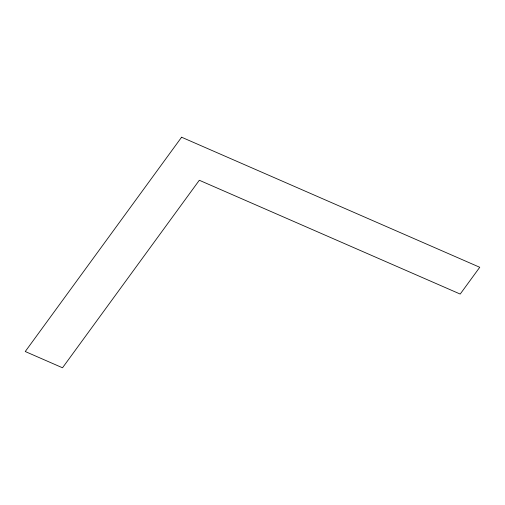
<?xml version="1.0" encoding="UTF-8"?>
<svg xmlns="http://www.w3.org/2000/svg" width="505" height="505" viewBox="0 0 505 505"><rect width="100%" height="100%" fill="white"/><g stroke="black" fill="none" stroke-linecap="round" stroke-linejoin="round"><path stroke-width="0.76" d="M181.592 137.215L25.25 351.524L62.519 367.785L199.317 180.26L460.206 294.068L479.75 267.284L181.592 137.215"/></g></svg>
